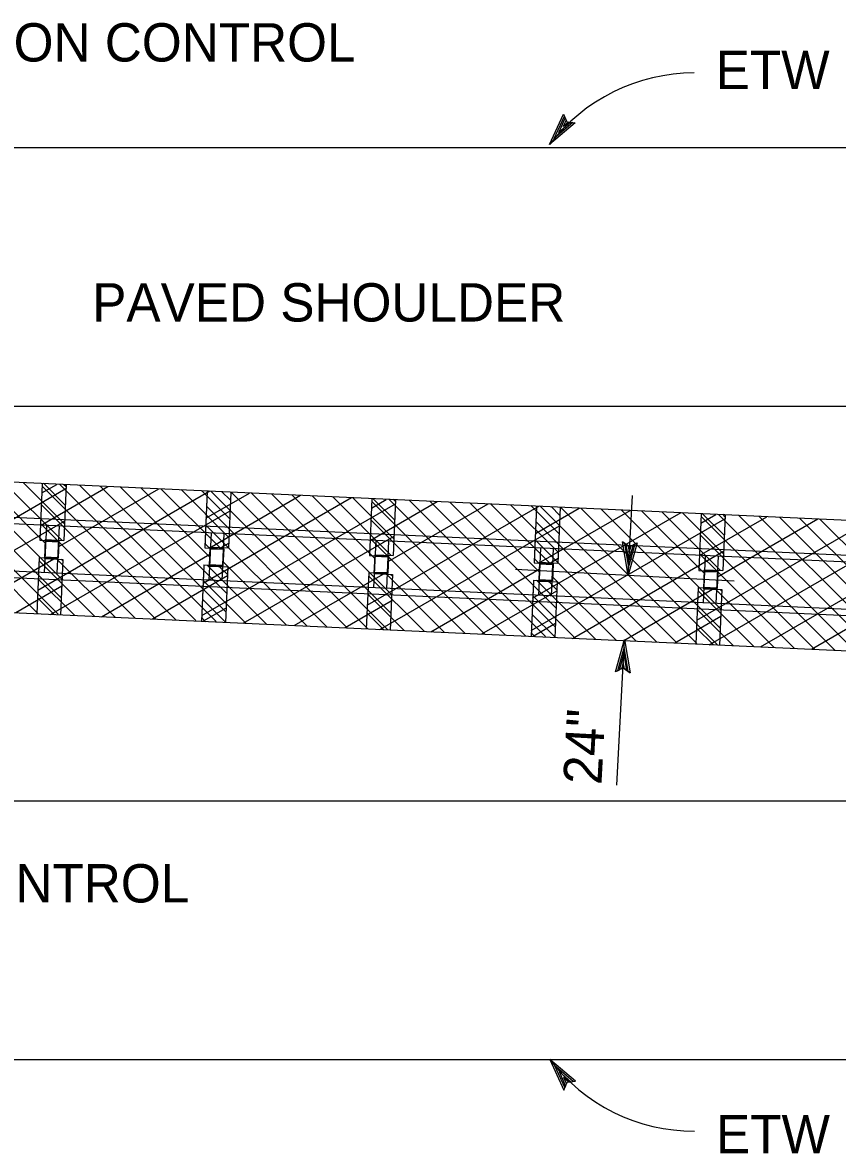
# Model space of a CAD drawing. Extents: x -893 to 867, y -474 to 712.
# Drawn here: x -119.6 to 29.2, y 254.2 to 460.7 of the extents above; entities that cross this region are included whole.
import ezdxf

# ---------------------------------------------------------------- set-up
doc = ezdxf.new("R2010")
doc.units = 0
for name, color, linetype in [('11 Undefined', 7, 'Continuous'), ('rd_ES', 7, 'Continuous'), ('rd_ETW', 7, 'Continuous'), ('tcd_BARRIER-THRIE-BEAM', 7, 'Continuous'), ('tcd_RAILING-anno', 7, 'Continuous')]:
    doc.layers.add(name, color=color, linetype=linetype)

msp = doc.modelspace()

# ---------------------------------------------------------------- linework, layer by layer
at = {"layer": '11 Undefined'}
for p, q in [((-141.63, 377.67), (-116.77, 352.8)), ((-137.94, 377.51), (-113.08, 352.65)), ((-134.24, 377.35), (-112.5, 355.61)), ((-130.55, 377.19), (-112.36, 359)), ((-126.86, 377.04), (-115.46, 365.64)), ((-123.17, 376.88), (-112.44, 366.15)), ((-119.48, 376.72), (-111.93, 369.18)), ((-116.3, 368.88), (-104.02, 375.97)), ((-116.05, 374.8), (-113.34, 376.36)), ((-116, 376.01), (-91.62, 351.63)), ((-115.78, 376.57), (-111.79, 372.57)), ((-112.79, 376.34), (-87.93, 351.48)), ((-112.09, 376.41), (-111.64, 375.96)), ((-109.1, 376.18), (-84.24, 351.32)), ((-105.41, 376.03), (-82.48, 353.1)), ((-101.71, 375.87), (-82.34, 356.49)), ((-147, 355.18), (-111.66, 375.58)), ((-116.79, 357.05), (-85.39, 375.18)), ((-112.98, 365.02), (-94.71, 375.57)), ((-98.02, 375.71), (-85.44, 363.13)), ((-94.33, 375.56), (-83.6, 364.83)), ((-90.64, 375.4), (-81.91, 366.67)), ((-86.94, 375.24), (-81.76, 370.06)), ((-86.61, 358.34), (-59.53, 373.98)), ((-86.11, 370.17), (-78.15, 374.77)), ((-85.53, 364.74), (-68.84, 374.37)), ((-85.18, 375.07), (-60.32, 350.2)), ((-83.25, 375.09), (-81.62, 373.45)), ((-81.49, 374.91), (-56.63, 350.05)), ((-77.8, 374.75), (-52.94, 349.89)), ((-74.1, 374.6), (-52.36, 352.85)), ((-70.41, 374.44), (-52.22, 356.25)), ((-66.72, 374.28), (-55.32, 362.89)), ((-63.03, 374.13), (-52.3, 363.39)), ((-59.33, 373.97), (-51.79, 366.42)), ((-55.64, 373.81), (-51.64, 369.81)), ((-116.14, 372.62), (-95.31, 351.79)), ((-86.86, 352.42), (-51.52, 372.83)), ((-86.02, 372.37), (-64.01, 350.36)), ((-56.65, 354.29), (-25.25, 372.42)), ((-56.16, 366.12), (-43.88, 373.21)), ((-55.91, 372.04), (-53.2, 373.61)), ((-55.85, 373.25), (-31.48, 348.88)), ((-52.84, 362.27), (-34.57, 372.82)), ((-52.65, 373.58), (-27.79, 348.72)), ((-51.95, 373.65), (-51.5, 373.21)), ((-48.96, 373.43), (-24.1, 348.57)), ((-45.26, 373.27), (-22.34, 350.35)), ((-41.57, 373.11), (-22.2, 353.74)), ((-37.88, 372.96), (-25.3, 360.38)), ((-34.19, 372.8), (-23.46, 362.07)), ((-30.49, 372.64), (-21.77, 363.91)), ((-26.8, 372.49), (-21.62, 367.31)), ((-25.97, 367.42), (-18.01, 372.01)), ((-25.39, 361.98), (-8.7, 371.62)), ((-25.04, 372.31), (-0.18, 347.45)), ((-23.11, 372.33), (-21.48, 370.7)), ((-21.35, 372.15), (3.51, 347.29)), ((-17.66, 372), (7.21, 347.14)), ((-13.96, 371.84), (7.78, 350.1)), ((-10.27, 371.68), (7.92, 353.49)), ((-139.46, 353.76), (-111.91, 369.66)), ((-114.5, 352.6), (-81.7, 371.53)), ((-56, 369.86), (-35.17, 349.03)), ((-26.72, 349.67), (8.62, 370.07)), ((-26.47, 355.58), (0.62, 371.22)), ((-25.88, 369.61), (-3.87, 347.6)), ((-6.58, 371.53), (4.82, 360.13)), ((-2.89, 371.37), (7.84, 360.64)), ((0.81, 371.21), (8.35, 363.67)), ((3.49, 351.54), (34.89, 369.66)), ((3.98, 363.37), (16.26, 370.46)), ((4.23, 369.29), (6.95, 370.85)), ((4.29, 370.5), (28.66, 346.12)), ((4.5, 371.06), (8.5, 367.06)), ((7.3, 359.51), (25.57, 370.06)), ((7.49, 370.83), (32.35, 345.97)), ((8.19, 370.9), (8.64, 370.45)), ((11.18, 370.67), (36.04, 345.81)), ((14.88, 370.51), (37.8, 347.59)), ((18.57, 370.36), (37.94, 350.98)), ((22.26, 370.2), (34.84, 357.62)), ((25.95, 370.04), (36.68, 359.31)), ((-116.28, 369.23), (-113.06, 366.01)), ((-86.16, 368.98), (-67.7, 350.51)), ((-54.36, 349.84), (-21.56, 368.78)), ((-112.94, 365.89), (-99, 351.94)), ((-86.31, 365.59), (-85.46, 364.73)), ((-83.34, 364.81), (-81.95, 365.62)), ((-79.31, 351), (-51.77, 366.91)), ((-56.14, 366.47), (-52.92, 363.25)), ((-26.02, 366.22), (-7.56, 347.76)), ((4.14, 367.11), (24.97, 346.28)), ((5.78, 347.09), (38.58, 366.02)), ((-105.18, 352.2), (-85.42, 363.61)), ((-19.17, 348.25), (8.37, 364.15)), ((4, 363.71), (7.22, 360.5)), ((-130.14, 353.37), (-113.9, 362.74)), ((-116.56, 362.43), (-106.38, 352.26)), ((-116.54, 362.97), (-116.44, 363.02)), ((-113.49, 362.9), (-102.69, 352.1)), ((-112.51, 362.68), (-112.22, 362.39)), ((-85.88, 361.62), (-75.08, 350.83)), ((-83.67, 361.36), (-82.19, 359.89)), ((-82.97, 362.25), (-71.39, 350.67)), ((-52.8, 363.13), (-38.86, 349.19)), ((-26.17, 362.83), (-25.32, 361.98)), ((-23.2, 362.06), (-21.81, 362.86)), ((-95.86, 351.81), (-82.2, 359.7)), ((-70, 350.61), (-53.76, 359.99)), ((-56.42, 359.68), (-46.24, 349.5)), ((-56.4, 360.21), (-56.3, 360.27)), ((-53.35, 360.14), (-42.55, 349.34)), ((-52.37, 359.93), (-52.08, 359.64)), ((-45.04, 349.45), (-25.28, 360.86)), ((-22.83, 359.49), (-11.25, 347.91)), ((7.34, 360.38), (21.28, 346.43)), ((-120.82, 352.97), (-112.41, 357.83)), ((-116.71, 359.04), (-110.07, 352.41)), ((-86.59, 358.8), (-78.77, 350.98)), ((-25.74, 358.87), (-14.94, 348.07)), ((-23.53, 358.6), (-22.05, 357.13)), ((-9.85, 347.86), (6.38, 357.23)), ((3.74, 357.45), (3.84, 357.51)), ((6.79, 357.38), (17.59, 346.59)), ((7.77, 357.17), (8.06, 356.88)), ((15.1, 346.69), (34.86, 358.1)), ((-116.85, 355.65), (-113.77, 352.57)), ((-86.73, 355.41), (-82.46, 351.14)), ((-56.57, 356.29), (-49.93, 349.66)), ((-35.72, 349.06), (-22.06, 356.94)), ((-26.45, 356.04), (-18.63, 348.23)), ((3.72, 356.93), (13.9, 346.74)), ((-86.54, 351.42), (-82.45, 353.78)), ((-60.68, 350.22), (-52.27, 355.07)), ((3.57, 353.53), (10.21, 346.9)), ((24.42, 346.3), (38.08, 354.19)), ((-86.88, 352.01), (-86.16, 351.29)), ((-56.71, 352.9), (-53.63, 349.81)), ((-26.59, 352.65), (-22.32, 348.38)), ((-26.4, 348.66), (-22.31, 351.02)), ((-0.54, 347.46), (7.87, 352.32)), ((-26.74, 349.26), (-26.02, 348.54)), ((3.43, 350.14), (6.52, 347.06))]:
    msp.add_line(p, q, dxfattribs=at)
at = {"layer": 'rd_ES'}
for p, q in [((-424.77, 390.62), (346.74, 390.62)), ((-424.77, 318.61), (136.05, 318.61))]:
    msp.add_line(p, q, dxfattribs=at)
at = {"layer": 'rd_ETW'}
for p, q in [((-424.83, 437.86), (342.21, 437.86)), ((-424.83, 271.37), (341.37, 271.37))]:
    msp.add_line(p, q, dxfattribs=at)
at = {"layer": 'tcd_BARRIER-THRIE-BEAM'}
for p, q in [((45.36, 369.09), (-424.65, 390.62)), ((36.39, 363.11), (-424.85, 384.24)), ((36.39, 361.93), (-424.84, 383.06)), ((-115.98, 376.48), (-116.41, 366.15)), ((-111.63, 376.28), (-112.06, 366.13)), ((36.43, 353.27), (-424.81, 374.4)), ((-85.9, 375.1), (-86.34, 364.77)), ((-85.91, 375.1), (-86.33, 364.94)), ((-81.56, 374.9), (-81.99, 364.76)), ((-81.56, 374.9), (-81.99, 364.76)), ((-55.83, 373.72), (-56.27, 363.39)), ((36.43, 352.09), (-424.81, 373.22)), ((-51.49, 373.52), (-51.92, 363.38)), ((-25.76, 372.34), (-26.2, 362.02)), ((-25.76, 372.34), (-26.19, 362.19)), ((-25.76, 372.34), (-26.19, 362.19)), ((-21.42, 372.14), (-21.85, 362)), ((4.31, 370.96), (3.87, 360.64)), ((8.65, 370.76), (8.22, 360.62)), ((-115.24, 368.87), (-115.64, 360.23)), ((-112.91, 368.77), (-113.3, 360.13)), ((-85.17, 367.5), (-85.57, 358.85)), ((36.14, 345.69), (-424.7, 366.8)), ((-116.41, 366.15), (-112.94, 366)), ((-115.44, 366.28), (-115.58, 362.81)), ((-115.44, 366.28), (-112.06, 366.13)), ((-115.38, 365.99), (-113.04, 365.89)), ((-112.94, 366), (-113.07, 362.88)), ((-82.84, 367.39), (-83.23, 358.75)), ((-55.1, 366.12), (-55.5, 357.48)), ((-52.77, 366.01), (-53.16, 357.37)), ((-86.34, 364.77), (-82.87, 364.62)), ((-85.37, 364.9), (-85.51, 361.44)), ((-85.37, 364.9), (-81.99, 364.76)), ((-85.3, 364.62), (-82.97, 364.51)), ((-82.87, 364.62), (-83, 361.5)), ((-56.27, 363.39), (-52.8, 363.25)), ((-55.3, 363.52), (-55.44, 360.06)), ((-55.3, 363.52), (-51.92, 363.38)), ((-25.03, 364.74), (-25.43, 356.1)), ((-22.7, 364.63), (-23.09, 355.99)), ((5.04, 363.36), (4.64, 354.72)), ((-116.54, 363.02), (-116.98, 352.7)), ((-116.54, 363.02), (-113.07, 362.88)), ((-115.58, 362.81), (-112.2, 362.67)), ((-115.51, 363.11), (-113.17, 363.01)), ((-112.2, 362.67), (-112.63, 352.5)), ((-86.47, 361.65), (-86.91, 351.32)), ((-86.48, 361.48), (-86.91, 351.32)), ((-86.47, 361.65), (-83, 361.5)), ((-85.51, 361.44), (-82.13, 361.29)), ((-85.44, 361.74), (-83.1, 361.63)), ((-82.13, 361.29), (-82.56, 351.13)), ((-55.23, 363.24), (-52.9, 363.13)), ((-52.8, 363.25), (-52.93, 360.12)), ((-26.2, 362.02), (-22.73, 361.87)), ((-25.23, 362.14), (-25.37, 358.85)), ((-25.23, 361.98), (-25.37, 358.68)), ((-25.23, 361.98), (-25.37, 358.85)), ((-25.23, 362.14), (-21.85, 362)), ((-25.16, 361.86), (-22.83, 361.75)), ((-22.73, 361.87), (-22.86, 358.74)), ((7.37, 363.26), (6.98, 354.61)), ((-56.4, 360.27), (-56.84, 349.95)), ((-56.4, 360.27), (-52.93, 360.12)), ((-55.44, 360.06), (-52.06, 359.92)), ((-55.37, 360.36), (-53.03, 360.25)), ((-52.06, 359.92), (-52.49, 349.75)), ((-29.63, 360.89), (10.3, 358.74)), ((3.87, 360.64), (7.34, 360.49)), ((4.84, 360.77), (4.7, 357.3)), ((4.84, 360.77), (8.22, 360.62)), ((4.91, 360.48), (7.24, 360.37)), ((7.34, 360.49), (7.21, 357.37)), ((-26.33, 358.89), (-26.77, 348.57)), ((-26.34, 358.72), (-26.77, 348.57)), ((-26.34, 358.72), (-26.77, 348.57)), ((-26.33, 358.89), (-22.86, 358.74)), ((-25.37, 358.68), (-21.99, 358.54)), ((-25.3, 358.98), (-22.96, 358.87)), ((-21.99, 358.54), (-22.42, 348.37)), ((3.74, 357.51), (3.3, 347.19)), ((3.74, 357.51), (7.21, 357.37)), ((4.7, 357.3), (8.08, 357.16)), ((4.77, 357.6), (7.11, 357.49)), ((8.08, 357.16), (7.65, 346.99))]:
    msp.add_line(p, q, dxfattribs=at)
at = {"layer": 'tcd_RAILING-anno'}
for p, q in [((-23.39, 438.4), (-20.82, 443.97)), ((-20.82, 443.97), (-20.82, 443.97)), ((-20.82, 443.97), (-20.25, 442.53)), ((-18.7, 442.36), (-23.39, 438.4)), ((-19.11, 442.4), (-22.56, 439.49)), ((-22.55, 439.5), (-20.68, 443.57)), ((-21.72, 440.59), (-20.51, 443.22)), ((-19.54, 442.43), (-21.72, 440.59)), ((-20.88, 441.69), (-20.36, 442.81)), ((-19.92, 442.5), (-20.88, 441.69)), ((-20.25, 442.53), (-18.7, 442.36)), ((-18.7, 442.36), (-18.7, 442.36)), ((-23.39, 438.4), (-23.39, 438.4)), ((-9.06, 359.78), (-8.27, 374.31)), ((-10.06, 365.85), (-10.06, 365.85)), ((-7.39, 365.7), (-7.39, 365.7)), ((-9.06, 359.78), (-9.06, 359.78)), ((-11.13, 321.42), (-9.69, 348.04)), ((-9.69, 348.04), (-9.69, 348.04)), ((-11.35, 342.13), (-11.35, 342.13)), ((-8.69, 341.98), (-8.69, 341.98)), ((-18.64, 267.38), (-23.33, 271.34)), ((-23.33, 271.34), (-23.33, 271.34)), ((-23.33, 271.34), (-20.76, 265.77)), ((-19.05, 267.34), (-22.5, 270.25)), ((-22.5, 270.24), (-20.62, 266.17)), ((-19.48, 267.31), (-21.66, 269.15)), ((-21.66, 269.15), (-20.45, 266.52)), ((-19.86, 267.24), (-20.82, 268.05)), ((-20.82, 268.05), (-20.31, 266.93)), ((-20.76, 265.77), (-20.19, 267.21)), ((-20.19, 267.21), (-18.64, 267.38)), ((-18.64, 267.38), (-18.64, 267.38)), ((-20.76, 265.77), (-20.76, 265.77))]:
    msp.add_line(p, q, dxfattribs=at)
for points in [[(-7.39, 365.7), (-9.06, 359.78), (-10.06, 365.85), (-9.72, 365.61), (-8.98, 361.17), (-7.76, 365.51), (-8.13, 365.32), (-8.9, 362.54), (-9.38, 365.38), (-9.03, 365.15), (-8.83, 363.92), (-8.49, 365.12), (-8.78, 364.97), (-10.06, 365.85), (-8.78, 364.97)], [(-11.35, 342.13), (-9.69, 348.04), (-8.69, 341.98), (-9.03, 342.21), (-9.76, 346.65), (-10.99, 342.32), (-10.62, 342.51), (-9.84, 345.29), (-9.37, 342.45), (-9.71, 342.68), (-9.92, 343.91), (-10.25, 342.7), (-9.97, 342.85), (-8.69, 341.98), (-9.97, 342.85)]]:
    msp.add_lwpolyline(points, close=True, dxfattribs=at)
for centre, start, end in [((3, 418.32), 89.9495, 142.7409), ((3.05, 291.42), 217.2591, 270.0505)]:
    msp.add_arc(centre, 33.15, start, end, dxfattribs=at)

# ---------------------------------------------------------------- texts
for s, p in [('EDGE OF VEGETATION CONTROL', (-212.23, 453.56)), ('ETW', (6.94, 448.52)), ('PAVED SHOULDER', (-106.87, 406.09)), ('EDGE OF VEGETATION CONTROL', (-242.58, 300.03)), ('ETW', (7, 254.22))]:
    msp.add_text(s, height=7, dxfattribs=at).set_placement(p)
msp.add_text('24"', height=7, rotation=86.9072, dxfattribs=at).set_placement((-13.92, 321.42))

doc.saveas('drawing.dxf')
